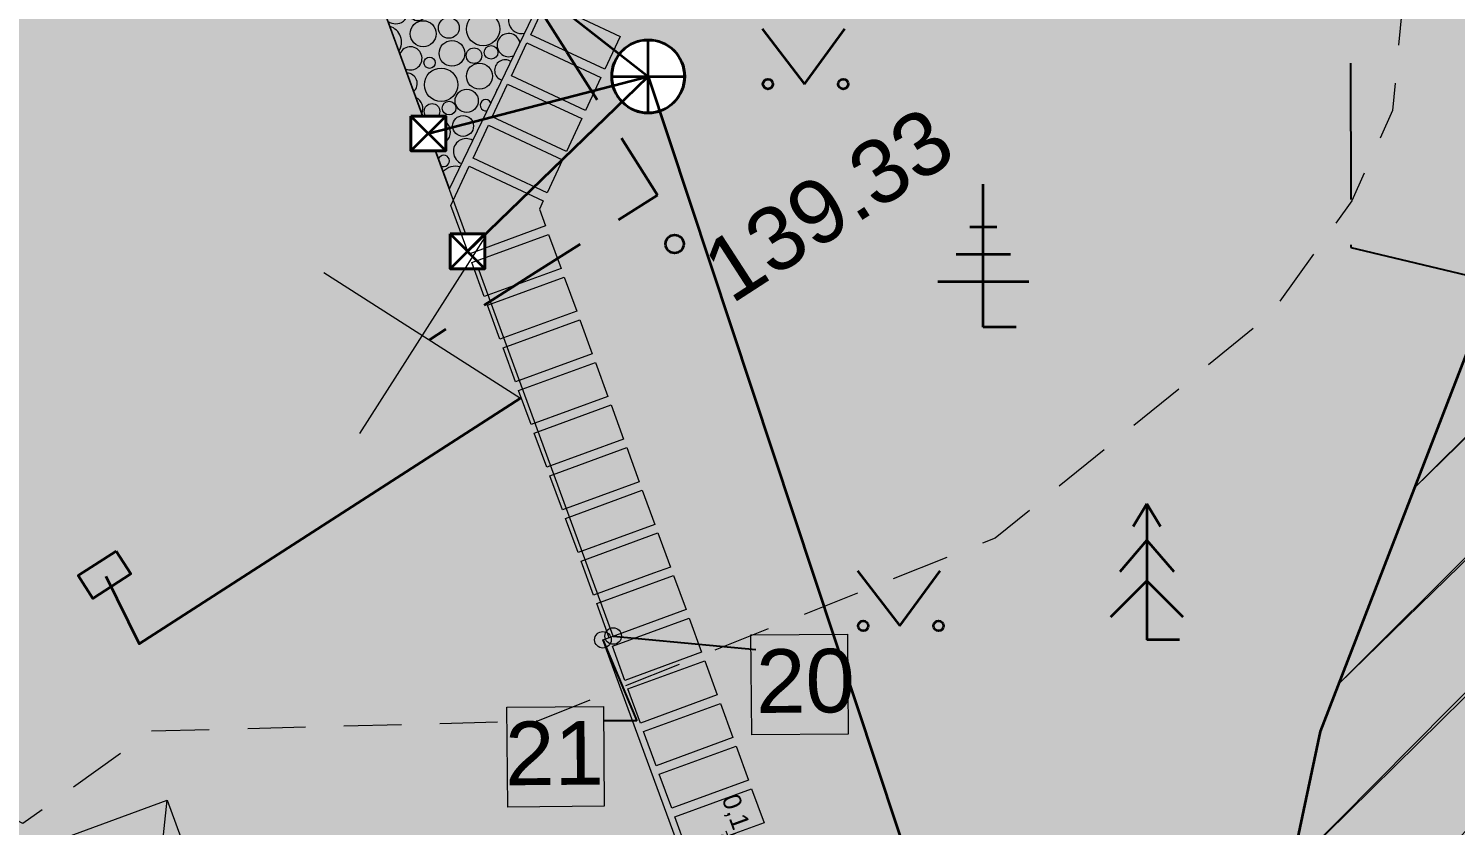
# Model space of a CAD drawing. Header units: millimetres. Extents: x 368386 to 996118, y -334862 to 250838.
# Drawn here: x 776696 to 792402, y -105140 to -96365 of the extents above; entities that cross this region are included whole.
import ezdxf

# ---------------------------------------------------------------- set-up
doc = ezdxf.new("R2010")
doc.units = ezdxf.units.MM
doc.header["$MEASUREMENT"] = 0
for name, pattern in [('Katkoviiva', [6000, 3000, -3000]), ('KATUSEALL', [1750, 625, -500, 625, 0]), ('Long Dashed', [1058.3333015441901, 634.9999904632571, -423.333311080933]), ('PINNASTEE', [2000, 1500, -500]), ('Wipeout_Contour', [1000, 0, -1000])]:
    doc.linetypes.add(name, pattern=pattern)
for name, color, linetype, lineweight in [('_ASENDIPLAAN_Pen_No__1', 7, 'Continuous', 13), ('Dimensioning - General_Pen_No__1', 7, 'Continuous', 13), ('New_       asendi fill_Pen_No__1', 7, 'Continuous', 13), ('New_- Hidden_Pen_No__7', 7, 'Continuous', 35), ('New__ASENDIPLAAN_Pen_No__1', 7, 'Continuous', 13), ('New__ASENDIPLAAN_Pen_No__101', 252, 'Continuous', 13), ('New__ASENDIPLAAN_Pen_No__20', 1, 'Continuous', 0), ('New_HALJASTUS#1_Pen_No__7', 7, 'Continuous', 35), ('New_HOONE_Pen_No__7', 7, 'Continuous', 35), ('New_KANAL_ELEMENDID_Pen_No__7', 7, 'Continuous', 35), ('New_Kanal_proj_kinnistu_Pen_No__7', 7, 'Continuous', 35), ('New_Kanal_proj_kinnistu_Pen_No__75', 6, 'Continuous', 20), ('New_korgus-EH2000#1_Pen_No__1', 7, 'Continuous', 13), ('New_korgus-EH2000#1_Pen_No__7', 7, 'Continuous', 35), ('New_PUU_Pen_No__7', 7, 'Continuous', 35), ('New_Sade_rek_Pen_No__84', 114, 'Continuous', 35)]:
    doc.layers.add(name, color=color, linetype=linetype, lineweight=lineweight)
doc.layers.add('Dimensioning - General', color=7, linetype='Continuous')
doc.layers.add('New_KANAL_ELEMENDID', color=7, linetype='Continuous')
for name, color, linetype, lineweight, true_color in [('New_       asendi fill_Pen_No__149', 7, 'Continuous', 25, 0x186722), ('New__ASENDIPLAAN_Pen_No__102', 7, 'Continuous', 13, 0xcccccc), ('New_MPKAABEL_Pen_No__3', 7, 'Continuous', 18, 0xff6600), ('New_TEE#1_Pen_No__162', 7, 'Continuous', 25, 0xaaaaaa)]:
    doc.layers.add(name, color=color, linetype=linetype, lineweight=lineweight, true_color=true_color)
doc.styles.add('GENERATED_STYLE_1', font='')
doc.styles.get('GENERATED_STYLE_1').set_extended_font_data('Arial')
doc.linetypes.add('Sade1', pattern='A,0,[5,TRN_EP_AS-4-01_V01_Abihoone-Asendiplaan1.Shx,S=13.49206349206349,R=0,X=0,Y=0],-2600,0', length=2600)
doc.dimstyles.new('GENERATED_STYLE__2', dxfattribs={"dimtxt": 200, "dimasz": 95, "dimexe": 0.18, "dimexo": 0.0625, "dimgap": 0, "dimtad": 1, "dimdec": 1, "dimlfac": 0.001, "dimzin": 0, "dimdsep": 46, "dimtxsty": 'GENERATED_STYLE_1', "dimblk": 'ARROWHEAD_2', "dimblk1": 'ARROWHEAD_2', "dimblk2": 'ARROWHEAD_2', "dimcen": 0.09, "dimse1": 1, "dimse2": 1, "dimclrd": 7, "dimclre": 7, "dimclrt": 7, "dimadec": 0, "dimazin": 0, "dimtfac": 1, "dimtdec": 4, "dimtmove": 0, "dimatfit": 3, "dimfxl": 0, "dimtolj": 1, "dimtzin": 0, "dimarcsym": 0})
doc.dimstyles.new('GENERATED_STYLE__6', dxfattribs={"dimtxt": 0.18, "dimasz": 364.8, "dimexe": 0.18, "dimexo": 0.0625, "dimgap": 0, "dimtad": 0, "dimtih": 1, "dimtoh": 1, "dimdec": 4, "dimzin": 0, "dimdsep": 46, "dimcen": 0.09, "dimadec": 0, "dimazin": 0, "dimtfac": 1, "dimtdec": 4, "dimtmove": 0, "dimatfit": 3, "dimldrblk": 'ARROWHEAD_1', "dimfxl": 0, "dimtolj": 1, "dimtzin": 0, "dimarcsym": 0})

# ---------------------------------------------------------------- blocks, each defined once
blk = doc.blocks.new('*X3')
at = {"layer": 'New__ASENDIPLAAN_Pen_No__102', "color": 254, "linetype": 'Continuous', "lineweight": 13, "true_color": 0xcccccc}
for centre, radius in [((783349.9574731089, -93355.3304014784), 143.1180751662924), ((782585.4624067738, -93717.50330423159), 141.9270579950793), ((783209.6145763206, -93626.67688313393), 127.6545929919199), ((782128.3015634874, -93772.66068133347), 127.6545929919199), ((782338.8076230362, -93821.19645795718), 62.02898257432734), ((782828.0912283697, -93742.5911913926), 85.76535262125023), ((783016.4283142838, -93706.43015406498), 75.22119029516085), ((781257.4946102031, -93967.18025615672), 62.02898257432734), ((781746.7782155365, -93888.57498959213), 85.76535262125023), ((781935.1153014506, -93852.41395226451), 75.22119029516085), ((782466.0394244121, -94063.31813091166), 183.6383285639169), ((782887.8614526787, -93968.65809113934), 143.1180751662924), ((783169.8343758661, -93903.89520657896), 115.0662951452122), ((781384.7264115788, -94209.3019291112), 183.6383285639169), ((781806.5484398454, -94114.64188933888), 143.1180751662924), ((782088.5213630329, -94049.8790047785), 115.0662951452122), ((780725.2354270122, -94260.62568753841), 143.1180751662924), ((781007.2083501996, -94195.86280297804), 115.0662951452122), ((782123.3663863435, -94330.83099389254), 141.9270579950793), ((782747.5185558903, -94240.00457279486), 127.6545929919199), ((782958.0246154391, -94288.54034941859), 62.02898257432734), ((781042.0533735103, -94476.81479209207), 141.9270579950793), ((781473.0192810204, -94465.74164192544), 75.22119029516085), ((781666.2055430571, -94385.9883709944), 127.6545929919199), ((781876.711602606, -94434.52414761813), 62.02898257432734), ((782365.9952079395, -94355.91888105353), 85.76535262125023), ((782554.3322938536, -94319.7578437259), 75.22119029516085), ((780391.7062681871, -94611.72544012498), 75.22119029516085), ((780584.8925302239, -94531.97216919393), 127.6545929919199), ((780795.3985897728, -94580.50794581766), 62.02898257432734), ((781284.6821951063, -94501.90267925306), 85.76535262125023), ((781626.4253426028, -94663.20669443942), 115.0662951452122), ((782003.9434039819, -94676.6458205726), 183.6383285639169), ((782425.7654322485, -94581.98578080026), 143.1180751662924), ((782707.7383554359, -94517.22289623988), 115.0662951452122), ((780203.369182273, -94647.8864774526), 85.76535262125023), ((780545.1123297695, -94809.19049263897), 115.0662951452122), ((780922.6303911487, -94822.62961877213), 183.6383285639169), ((781344.4524194152, -94727.9695789998), 143.1180751662924), ((782742.5833787465, -94798.17488535392), 141.9270579950793), ((781661.2703659133, -94944.15868355345), 141.9270579950793), ((782092.2362734234, -94933.08553338682), 75.22119029516085), ((782285.4225354602, -94853.33226245578), 127.6545929919199), ((782495.928595009, -94901.8680390795), 62.02898257432734), ((780579.95735308, -95090.14248175299), 141.9270579950793), ((781010.9232605902, -95079.06933158636), 75.22119029516085), ((781204.109522627, -94999.31606065531), 127.6545929919199), ((781414.6155821758, -95047.85183727904), 62.02898257432734), ((781903.8991875093, -94969.24657071444), 85.76535262125023), ((782245.6423350057, -95130.55058590083), 115.0662951452122), ((780333.3025693425, -95193.83563547858), 62.02898257432734), ((780822.5861746761, -95115.23036891398), 85.76535262125023), ((781164.3293221724, -95276.53438410036), 115.0662951452122), ((781541.8473835516, -95289.97351023353), 183.6383285639169), ((781963.6694118181, -95195.31347046119), 143.1180751662924), ((780882.3563989849, -95341.29726866072), 143.1180751662924), ((782280.4873583162, -95411.50257501485), 141.9270579950793), ((780742.0135021966, -95612.64375031625), 127.6545929919199), ((781199.1743454831, -95557.48637321439), 141.9270579950793), ((781630.1402529931, -95546.41322304777), 75.22119029516085), ((781823.3265150299, -95466.65995211671), 127.6545929919199), ((782033.8325745787, -95515.19572874044), 62.02898257432734), ((782523.1161799122, -95436.59046217584), 85.76535262125023), ((780548.8272401599, -95692.3970212473), 75.22119029516085), ((780952.5195617455, -95661.17952693997), 62.02898257432734), ((781441.803167079, -95582.57426037538), 85.76535262125023), ((781783.5463145754, -95743.87827556176), 115.0662951452122), ((782161.0643759546, -95757.31740169492), 183.6383285639169), ((780702.2333017421, -95889.8620737613), 115.0662951452122), ((781079.7513631213, -95903.30119989446), 183.6383285639169), ((781501.5733913878, -95808.64116012212), 143.1180751662924), ((781361.2304945996, -96079.98764177765), 127.6545929919199), ((781818.391337886, -96024.83026467578), 141.9270579950793), ((782061.0201594819, -96049.91815183678), 85.76535262125023), ((782249.357245396, -96013.75711450916), 75.22119029516085), ((780979.7071466487, -96195.90195003632), 85.76535262125023), ((781168.0442325628, -96159.7409127087), 75.22119029516085), ((781571.7365541484, -96128.52341840137), 62.02898257432734), ((781321.4502941452, -96357.20596522267), 115.0662951452122), ((781698.9683555244, -96370.64509135584), 183.6383285639169), ((781039.4773709577, -96421.96884978304), 143.1180751662924), ((781356.2953174558, -96638.15795433671), 141.9270579950793), ((781598.9241390517, -96663.2458414977), 85.76535262125023), ((781787.2612249658, -96627.08480417008), 75.22119029516085), ((781109.6405337182, -96741.85110806228), 62.02898257432734), ((781658.6943633606, -96889.31274124444), 143.1180751662924), ((781236.872335094, -96983.97278101677), 183.6383285639169), ((781518.3514665723, -97160.65922289997), 127.6545929919199), ((781136.8281186215, -97276.57353115863), 85.76535262125023), ((781325.1652045356, -97240.41249383101), 75.22119029516085), ((781478.5712661179, -97437.877546345), 115.0662951452122)]:
    blk.add_circle(centre, radius, dxfattribs=at)
for centre, radius, start, end in [((783671.7105967508, -93013.349193473), 127.6545929919199, 3.377677862799277, 32.35863227405699), ((783290.1872488, -93129.26350173165), 85.76535262125023, 196.9244916116234, 23.29312851172376), ((783478.524334714, -93093.10246440404), 75.22119029516085, 171.897891575734, 48.31972854757428), ((783671.7105967508, -93013.349193473), 127.6545929919199, 187.8589878492794, 305.1358340579493), ((782928.1354448424, -93449.99044125073), 183.6383285639169, 118.9322558639114, 101.285364259412), ((783047.5584272039, -93104.17561457066), 141.9270579950793, 246.1771081597537, 334.0405119635497), ((783631.9303962964, -93290.56751691803), 115.0662951452122, 50.71480325847715, 257.7987086622928), ((782268.6444602757, -93501.31419967793), 143.1180751662924, 198.9379233510879, 21.27969677225146), ((782550.6173834632, -93436.55131511757), 115.0662951452122, 180.2687798290071, 39.94884029432617), ((781846.8224320092, -93595.97423945027), 183.6383285639169, 216.9520290071355, 3.265591116202184), ((783666.7754196071, -93571.51950603205), 141.9270579950793, 127.2687720445138, 181.2447398762481), ((781504.1493939406, -93863.48710243114), 141.9270579950793, 165.7091786499303, 54.50844147339606), ((783420.1206358694, -93675.21265975764), 62.02898257432734, 9.491888574228067, 299.0216233465713), ((781046.9885506541, -93918.644479533), 127.6545929919199, 211.4920931302655, 8.725526993056842), ((783547.3524372453, -93917.33433271213), 183.6383285639169, 131.3064489603853, 177.2070629603921), ((780665.4652027034, -94034.55878779167), 85.76535262125023, 233.752523653638, 346.4650964697028), ((780853.8022886175, -93998.39775046405), 75.22119029516085, 212.9531950828324, 7.264425040461498), ((783204.6793991767, -94184.847195693), 141.9270579950793, 54.77950925399797, 253.734002666753), ((780303.4133987457, -94355.28572731074), 183.6383285639169, 155.4024686649415, 64.81515145838026), ((779925.8953373665, -94341.84660117757), 115.0662951452122, 297.095936874309, 13.50776560663552), ((783085.2564168151, -94530.66202237306), 183.6383285639169, 70.27750398728006, 238.2360079334821), ((779960.740360677, -94622.79859029161), 141.9270579950793, 323.3835638531385, 76.83405627167512), ((780263.139406582, -94873.95337719933), 143.1180751662924, 233.3145377497721, 166.9030823750441), ((782985.2122003426, -94823.2627725149), 85.76535262125023, 105.2280734818346, 203.2854384389454), ((782623.1603963849, -95143.98971203399), 183.6383285639169, 18.93502510650832, 289.5784868142647), ((780122.7965097937, -95145.29985885485), 127.6545929919199, 345.7088332289935, 54.50878689577794), ((780460.5343707184, -95435.95730843306), 183.6383285639169, 252.5698168397664, 147.6478032850307), ((782711.4532658263, -95400.42942484823), 75.22119029516085, 117.5848157308936, 190.9286961898859), ((782582.8864042211, -95662.65736192258), 143.1180751662924, 88.34901941116841, 220.1644925095923), ((780360.4901542458, -95728.55805857491), 85.76535262125023, 4.623399966105275, 35.59422015866178), ((782442.5435074328, -95934.00384357812), 127.6545929919199, 87.24982728530411, 221.2636846354713), ((780420.2603785547, -95954.62495832166), 143.1180751662924, 336.8616718209438, 63.35594830380355), ((780737.0783250527, -96170.81406287532), 141.9270579950793, 233.1825081718306, 167.0351119529305), ((782120.7903837909, -96275.9850515835), 143.1180751662924, 24.5570025631194, 283.9565093576228), ((780617.6553426911, -96516.62888955537), 183.6383285639169, 327.7320943230386, 72.48552580171597), ((781980.4474870026, -96547.33153323903), 127.6545929919199, 12.70435482963278, 295.8091570911664), ((780899.1344741693, -96693.31533143857), 127.6545929919199, 244.3390938683361, 155.8785262564815), ((781940.6672865481, -96824.54985668407), 115.0662951452122, 56.56473552998736, 251.9487763907786), ((780859.3542737148, -96970.5336548836), 115.0662951452122, 311.0864618950129, 89.13115822981875), ((781975.5123098587, -97105.5018457981), 141.9270579950793, 140.7706679376891, 167.7428439830627), ((780894.1992970255, -97251.48564399764), 141.9270579950793, 337.8640405617843, 62.35357956297886), ((781728.8575261212, -97209.1949995237), 62.02898257432734, 25.15395174408851, 283.3595601766876), ((781196.5983429304, -97502.64043090538), 143.1180751662924, 249.8171140234843, 150.400506101299), ((781856.0893274971, -97451.31667247818), 183.6383285639169, 143.8964419412559, 164.6170699794951), ((781513.4162894285, -97718.82953545904), 141.9270579950793, 59.47669480557929, 249.0368171151808), ((781266.761505691, -97822.52268918463), 62.02898257432734, 238.7327092999065, 161.484910824906), ((781393.9933070668, -98064.6443621391), 183.6383285639169, 73.91328547406377, 137.5734782640153)]:
    blk.add_arc(centre, radius, start, end, dxfattribs=at)
blk = doc.blocks.new('*D9')
at = {"layer": 'Dimensioning - General_Pen_No__1', "color": 7, "linetype": 'Continuous', "lineweight": 13}
for p, q in [((784304.4482240026, -105289.9305221057), (784480.5172853381, -105225.4639754289)), ((784371.4666604537, -105200.2987347719), (784392.4827546703, -105257.6972487673)), ((784463.5790286902, -105270.092890729), (784321.3864806505, -105245.3016068056)), ((784497.9611869178, -105363.996390108), (784355.7686388784, -105339.2051061846)), ((784392.4827546703, -105257.6972487673), (784426.864912898, -105351.6007481463))]:
    blk.add_line(p, q, dxfattribs=at)
at = {"layer": 'Dimensioning - General_Pen_No__1', "color": 7, "lineweight": 13, "insert": (784286.8531238413, -104852.8654188282), "char_height": 200, "attachment_point": 7, "rotation": 290.1098773622091, "style": 'GENERATED_STYLE_1'}
blk.add_mtext('\\A1;{\\pql;\\fArial|b0|i0|c0|p34;0,1}', dxfattribs=at)
blk = doc.blocks.new('ARROWHEAD_2')
at = {"color": 0, "linetype": 'Continuous', "lineweight": 0}
for p, q in [((0, 0), (-1, 0)), ((-0.3781315, -0.655), (0.3781315, 0.655))]:
    blk.add_line(p, q, dxfattribs=at)
blk = doc.blocks.new('ARROWHEAD_1')
at = {"color": 0, "linetype": 'Continuous', "lineweight": 0}
blk.add_line((0, 0), (-1, 0), dxfattribs=at)
blk.add_circle((0, 0), 0.25, dxfattribs=at)

msp = doc.modelspace()

# ---------------------------------------------------------------- hatches: boundary and pattern name
at = {"layer": 'New_       asendi fill_Pen_No__149', "linetype": 'Continuous', "lineweight": 0, "true_color": 0x061908}
h = msp.add_hatch(color=98, dxfattribs=at)
h.paths.add_polyline_path([(802345.6257092145, -38322.05182827363), (677945.6257091912, -100972.0518277148), (697685.6257091819, -113562.0518284972), (725141.8797725517, -157386.0399905721), (747105.6257092238, -214022.0518284599), (773035.6257092752, -233162.0518281246), (849485.6257092285, -225922.0518279011), (847735.6257092286, -145332.0518280502)])
h.paths.add_polyline_path([(757638.7082695107, -147399.2778626392, -0.0006564119768535498), (757597.248581513, -147430.1463600797)], flags=0)
h.paths.add_polyline_path([(781623.1830728371, -112523.2600048446, 0.0599555899640497), (781750.4009111881, -112778.3101978391, 0.7851663409812334), (783932.82217312, -111999.1406781342, 0.05995558996405283), (783869.7476740469, -111721.1899866295, 0.9999999999999997)], flags=0)
at = {"layer": 'New__ASENDIPLAAN_Pen_No__101', "linetype": 'Continuous', "lineweight": 13}
for points in [[(762239.0754608883, -81717.8073883311), (759611.2902526327, -87345.1423710473), (771498.7633813295, -92895.52809366302), (772187.9367185284, -93217.31034374949), (772005.8375157724, -93611.02457804781), (776372.9910122907, -105539.1490006911), (778222.9025688719, -104861.8549487247), (780292.6031712887, -110514.8841639626), (781662.7510877745, -110013.2423255468), (785091.104721607, -108758.0452778976), (783999.186293351, -105775.6589518863), (783017.96607535, -103095.6256405611), (783130.6510432892, -103054.3691497121), (779943.5871292617, -94349.4553874816), (783866.082144405, -92913.3421005852), (784296.5006631002, -91991.61050687227), (779628.7052932576, -89811.91002280374), (779628.5315055992, -89812.2844767407), (777919.3563468233, -89019.03991742754), (777960.7616976176, -88927.05737923353), (777182.1131716396, -88562.8314138184), (774880.2353886385, -87486.08930257098), (774828.5836810434, -87596.69704159074), (770479.4059251536, -85565.77290522489)], [(783718.6851109391, -109260.5188344312), (783855.683524185, -110275.2764226526), (777844.2656786232, -112476.191129196), (770992.4465544535, -93762.71221928744), (760952.1495277428, -89074.22774211716), (761375.0248924212, -88168.64854912083), (772187.9367185284, -93217.31034374949), (772005.8375157723, -93611.02457804765), (776372.9910122914, -105539.149000691), (778222.9025688719, -104861.8549487247), (780292.6031712887, -110514.8841639626)]]:
    msp.add_hatch(color=252, dxfattribs=at).paths.add_polyline_path(points)

# ---------------------------------------------------------------- linework, layer by layer
at = {"layer": '_ASENDIPLAAN_Pen_No__1', "color": 7, "linetype": 'Continuous', "lineweight": 13, "flags": 128}
for points in [[(784647.5828390557, -103042.1585516349), (785709.9584212789, -103033.6069204556), (785718.812705231, -104133.5812845913), (784656.4371230077, -104142.1329157706)], [(781961.4978185049, -103838.0487527038), (783023.8734007281, -103829.4971215241), (783032.7276846806, -104929.4714856598), (781970.3521024573, -104938.0231168395)]]:
    msp.add_lwpolyline(points, close=True, dxfattribs=at)
at = {"layer": 'New_       asendi fill_Pen_No__1', "color": 7, "linetype": 'Continuous', "lineweight": 13, "flags": 128}
for points in [[(782180.7285208516, -96522.86718639125), (782996.367860813, -96903.68955561904), (782827.1441001534, -97266.1303353718), (782011.5047601917, -96885.30796614419)], [(781969.1988200269, -96975.91816108221), (782784.8381599885, -97356.74053030988), (782615.6143993287, -97719.18131006291), (781799.9750593669, -97338.35894083524)], [(781757.6691192024, -97428.96913577306), (782573.3084591641, -97809.79150500071), (782404.0846985042, -98172.23228475374), (781588.4453585425, -97791.40991552608)], [(781746.4681557945, -99411.01090566687), (782591.7525998424, -99101.51548009814), (782729.2812327531, -99477.12947761317), (781883.9967887051, -99786.6249031823)], [(781918.3789469332, -99880.52840256094), (782763.6633909809, -99571.03297699212), (782901.1920238915, -99946.64697450738), (782055.9075798434, -100256.1424000763)], [(782090.2897380715, -100350.0458994553), (782935.5741821192, -100040.5504738863), (783073.1028150299, -100416.1644714017), (782227.818370982, -100725.6598969706)], [(782262.2005292097, -100819.5633963493), (783107.4849732575, -100510.0679707805), (783245.0136061683, -100885.6819682956), (782399.7291621203, -101195.1773938647)], [(782434.1113203483, -101289.0808932433), (783279.3957643961, -100979.5854676745), (783416.9243973066, -101355.1994651898), (782571.6399532586, -101664.6948907587)], [(782606.0221114868, -101758.5983901377), (783451.3065555344, -101449.1029645687), (783588.835188445, -101824.7169620841), (782743.5507443971, -102134.212387653)], [(782777.932902625, -102228.1158870316), (783623.2173466728, -101918.6204614629), (783760.7459795835, -102294.2344589779), (783575.356831047, -102362.1134952316), (782915.4615355354, -102603.7298845471)], [(782949.8436937636, -102697.6333839257), (783795.1281378113, -102388.1379583569), (783932.6567707218, -102763.7519558722), (783087.3723266737, -103073.2473814411)], [(783121.7544849019, -103167.1508808201), (783967.0389289496, -102857.6554552511), (784104.5675618602, -103233.2694527665), (783259.2831178122, -103542.7648783354)], [(783293.6652760401, -103636.668377714), (784138.9497200879, -103327.1729521453), (784276.4783529986, -103702.7869496603), (783431.1939089505, -104012.2823752294)], [(783465.5760671787, -104106.1858746081), (784310.8605112265, -103796.6904490393), (784448.3891441369, -104172.3044465545), (783603.104700089, -104481.7998721235)], [(783637.486858317, -104575.7033715024), (784482.7713023648, -104266.2079459335), (784620.2999352755, -104641.8219434489), (783775.0154912275, -104951.3173690178)], [(783809.3976494552, -105045.2208683964), (784654.6820935031, -104735.7254428277), (784792.2107264139, -105111.3394403427), (783946.9262823658, -105420.8348659118)]]:
    msp.add_lwpolyline(points, close=True, dxfattribs=at)
at = {"layer": 'New_- Hidden_Pen_No__7', "color": 7, "linetype": 'Continuous', "lineweight": 35, "flags": 128}
msp.add_lwpolyline([(777546.6257092154, -102394.0518279682), (777913.5115866626, -103140.5419963534), (782109.1183551431, -100434.246666276)], dxfattribs=at)
msp.add_lwpolyline([(777661.2102183823, -102118.3079513843), (777823.1100527879, -102370.8716933737), (777402.1704831936, -102640.7047505612), (777240.270648788, -102388.1410085718)], close=True, dxfattribs=at)
at = {"layer": 'New__ASENDIPLAAN_Pen_No__1', "color": 7, "linetype": 'Katkoviiva', "lineweight": 13}
msp.add_line((777500.4631429479, -111537.2081549025), (778222.9025688719, -104861.8549487247), dxfattribs=at)
at = {"layer": 'New__ASENDIPLAAN_Pen_No__1', "color": 7, "linetype": 'Continuous', "lineweight": 13, "flags": 128}
for points in [[(762239.0754608883, -81717.8073883311), (759611.2902526327, -87345.1423710473), (771498.7633813295, -92895.52809366302), (772187.9367185284, -93217.31034374949), (772005.8375157724, -93611.02457804781), (776372.9910122907, -105539.1490006911), (778222.9025688719, -104861.8549487247), (780292.6031712887, -110514.8841639626), (781662.7510877745, -110013.2423255468), (785091.104721607, -108758.0452778976), (783999.186293351, -105775.6589518863), (783017.96607535, -103095.6256405611), (783130.6510432892, -103054.3691497121), (779943.5871292617, -94349.4553874816), (783866.082144405, -92913.3421005852), (784296.5006631002, -91991.61050687227), (779628.7052932576, -89811.91002280374), (779628.5315055992, -89812.2844767407), (777919.3563468233, -89019.03991742754), (777960.7616976176, -88927.05737923353), (777182.1131716396, -88562.8314138184), (774880.2353886385, -87486.08930257098), (774828.5836810434, -87596.69704159074), (770479.4059251536, -85565.77290522489)], [(783718.6851109391, -109260.5188344312), (783855.683524185, -110275.2764226526), (777844.2656786232, -112476.191129196), (770992.4465544535, -93762.71221928744), (760952.1495277428, -89074.22774211716), (761375.0248924212, -88168.64854912083), (772187.9367185284, -93217.31034374949), (772005.8375157723, -93611.02457804765), (776372.9910122914, -105539.149000691), (778222.9025688719, -104861.8549487247), (780292.6031712887, -110514.8841639626)], [(779943.5871292617, -94349.4553874816), (781327.9673720433, -98130.65054158807), (783838.9499405967, -92923.27580814679)]]:
    msp.add_lwpolyline(points, close=True, dxfattribs=at)
at = {"layer": 'New_HALJASTUS#1_Pen_No__7', "color": 7, "linetype": 'Continuous', "lineweight": 35}
for p, q in [((784771.8517511927, -96369.24598041276), (785235.2565308644, -96975.95226533065)), ((785235.2565308644, -96975.95226533065), (785680.8380497929, -96369.24598041276)), ((785820.8920051653, -102335.6624213169), (786284.296784837, -102942.3687062348)), ((786284.296784837, -102942.3687062348), (786729.8783037656, -102335.6624213169))]:
    msp.add_line(p, q, dxfattribs=at)
for centre in [(784834.2331639102, -96975.95226533065), (785663.0147890497, -96975.95226533065), (785883.2734178829, -102942.3687062348), (786712.0550430224, -102942.3687062348)]:
    msp.add_circle(centre, 55.00591521184057, dxfattribs=at)
at = {"layer": 'New_korgus-EH2000#1_Pen_No__7', "color": 7, "linetype": 'Continuous', "lineweight": 35}
msp.add_circle((783806.6257092247, -98737.05182831088), 99.99999997671694, dxfattribs=at)
at = {"layer": 'New_PUU_Pen_No__7', "color": 7, "linetype": 'Continuous', "lineweight": 35}
for p, q in [((787204.6257092694, -99653.05182851205), (787204.6257092694, -98078.05182832578)), ((787354.6257092927, -98553.05182888458), (787054.6257092461, -98553.05182888458)), ((787504.625709316, -98853.05182869831), (786904.6257092229, -98853.05182869831)), ((787704.6257092694, -99153.05182851205), (786704.6257092694, -99153.05182851205)), ((787564.6257092555, -99653.05182851205), (787204.6257092694, -99653.05182851205)), ((789005.6257092471, -101597.0518277148), (788855.6257092238, -101847.0518277148)), ((789155.6257092704, -101847.0518277148), (789005.6257092471, -101597.0518277148)), ((789005.6257092471, -101597.0518277148), (789005.6257092471, -103097.0518277148)), ((789005.6257092471, -101997.0518280874), (788705.6257092005, -102347.0518277148)), ((789305.6257092936, -102347.0518277148), (789005.6257092471, -101997.0518280874)), ((789005.6257092471, -102447.0518273423), (788605.6257092238, -102847.0518277148)), ((789405.6257092704, -102847.0518277148), (789005.6257092471, -102447.0518273423)), ((789365.6257092331, -103097.0518277148), (789005.6257092471, -103097.0518277148))]:
    msp.add_line(p, q, dxfattribs=at)

# ---------------------------------------------------------------- block references
at = {"layer": 'New__ASENDIPLAAN_Pen_No__102', "color": 254, "linetype": 'Continuous', "lineweight": 13, "true_color": 0xcccccc}
msp.add_blockref('*X3', (0, 0), dxfattribs=at)

# ---------------------------------------------------------------- texts
at = {"layer": '_ASENDIPLAAN_Pen_No__1', "color": 7, "linetype": 'Continuous', "lineweight": 13, "char_height": 700.0000000000002, "style": 'GENERATED_STYLE_1'}
for s, insert, attachment_point, rotation in [('\\A1;{\\pql;\\fArial|b0|i0|c0|p34;20}', (784700.4790512405, -103201.7379451558), 1, 0.46119451589819327), ('\\A1;{\\pqr;\\fArial|b0|i0|c0|p34;2\\fArial|b0|i0|c0|p34;1}', (783025.1612848677, -103989.4919381728), 3, 0.4611945159173785)]:
    msp.add_mtext(s, dxfattribs=dict(at, insert=insert, attachment_point=attachment_point, rotation=rotation))
at = {"layer": 'New_korgus-EH2000#1_Pen_No__1', "color": 7, "linetype": 'Continuous', "lineweight": 13, "insert": (783822.4759725819, -98967.36382112726), "char_height": 700.0000000000001, "attachment_point": 1, "rotation": 32.93443645290159, "style": 'GENERATED_STYLE_1'}
msp.add_mtext('\\A1;{\\pql;\\fArial|b0|i0|c0|p34; 139.33 }', dxfattribs=at)

# ---------------------------------------------------------------- dimensions: what is measured, and where the dimension line sits
at = {"layer": 'Dimensioning - General', "color": 7, "linetype": 'Continuous', "lineweight": 13}
dim = msp.add_linear_dim(base=(784426.864912898, -105351.6007481463), p1=(784792.2107264139, -105111.3394403427), p2=(784826.5928846416, -105205.2429397217), angle=290.1098773622091, dimstyle='GENERATED_STYLE__2', dxfattribs=at)
dim.commit()
dim.dimension.update_dxf_attribs({"geometry": '*D9', "text_midpoint": (784443.8581965996, -104990.8243485975), "dimtype": 160, "text_rotation": 290.1098773622091})

# ---------------------------------------------------------------- leaders
at = {"layer": '_ASENDIPLAAN_Pen_No__1', "color": 7, "linetype": 'Continuous', "lineweight": 13, "annotation_type": 0, "has_hookline": 1}
for points, hookline_direction, text_width, horizontal_direction in [([(783017.9660753497, -103095.6256405612), (783389.9494668266, -103986.5555623345), (783025.1612848677, -103989.4919381728)], 1, 878.5000000000002, (0.9999676040542158, 0.008049275872471687, 0)), ([(783130.6510432892, -103054.3691497121), (784700.4790512405, -103201.7379451558)], 0, 1010.8, (0.9999676040542185, 0.008049275872136852, 0))]:
    msp.add_leader(points, dimstyle='GENERATED_STYLE__6', dxfattribs=dict(at, hookline_direction=hookline_direction, text_width=text_width, horizontal_direction=horizontal_direction))

# ---------------------------------------------------------------- next in the draw order: wipeouts: each hides what was drawn before it
at = {"color": 254, "linetype": 'Wipeout_Contour', "lineweight": 0, "ltscale": 25263497.46865595}
msp.add_wipeout([(783916.0073338385, -96852.4954593862), (783900.6355581182, -96775.2163247327), (783870.4827355064, -96702.42097183416), (783826.707621974, -96636.90688415716), (783770.9924706101, -96581.191733026), (783705.4783833987, -96537.41661972651), (783632.6830300345, -96507.26379688183), (783555.4038951482, -96491.8920206959), (783476.6107724822, -96491.8920206959), (783399.3316375959, -96507.26379688183), (783326.5362842317, -96537.41661972651), (783261.0221970204, -96581.191733026), (783205.3070456564, -96636.90688415716), (783161.531932124, -96702.42097183416), (783131.3791095122, -96775.2163247327), (783116.0073337919, -96852.4954593862), (783116.0073337919, -96931.28858275065), (783131.3791095122, -97008.56771740416), (783161.531932124, -97081.3630703027), (783205.3070456564, -97146.8771579797), (783261.0221970204, -97202.59230911086), (783326.5362842317, -97246.36742241035), (783399.3316375959, -97276.52024525503), (783476.6107724822, -97291.89202144096), (783555.4038951482, -97291.89202144096), (783632.6830300345, -97276.52024525503), (783705.4783833987, -97246.36742241035), (783770.9924706101, -97202.59230911086), (783826.707621974, -97146.8771579797), (783870.4827355064, -97081.3630703027), (783900.6355581182, -97008.56771740416), (783916.0073338385, -96931.28858275065)], dxfattribs=at).dxf.layer = 'New_KANAL_ELEMENDID'
at = {"color": 254, "linetype": 'Wipeout_Contour', "lineweight": 0, "ltscale": 3148641.813858916}
msp.add_wipeout([(780904.3942574022, -97329.50722380826), (780904.3942574022, -97712.96227491746), (781287.8493092099, -97712.96227491746), (781287.8493092099, -97329.50722380826)], dxfattribs=at).dxf.layer = 'New_KANAL_ELEMENDID'
at = {"color": 254, "linetype": 'Wipeout_Contour', "lineweight": 0, "ltscale": 3151003.138037947}
msp.add_wipeout([(781336.3213051885, -98627.15011510352), (781336.3213051885, -99010.60516621271), (781719.7763569962, -99010.60516621271), (781719.7763569962, -98627.15011510352)], dxfattribs=at).dxf.layer = 'New_KANAL_ELEMENDID'

# ---------------------------------------------------------------- next in the draw order: hatches: boundary and pattern name
at = {"layer": 'New_Kanal_proj_kinnistu_Pen_No__75', "linetype": 'Continuous', "lineweight": 20}
h = msp.add_hatch(dxfattribs=at)
h.set_pattern_fill('JIS_LC_20_0001', color=6, style=0, pattern_type=2)
h.set_pattern_definition([(45, (-640525210.1040568, -6432847529.913312), (-707.1067811865477, 707.1067811865477), []), (45, (-640525190.1040568, -6432847529.913312), (-707.1067811865477, 707.1067811865477), [])])
h.paths.add_polyline_path([(828012.823012828, -100795.2954084734), (812637.8626403707, -71463.95242634512), (808033.9408392861, -74275.3324718336), (813845.9541281295, -88063.57640727708), (798437.4965517159, -91084.89229671011), (795197.261066463, -93029.41064956883), (790915.0717092521, -104103.9324053685), (789203.4379178035, -112199.5449108193), (790458.6368200212, -117957.6920545782), (786065.4406620265, -119325.9644950862), (782984.4943176099, -116817.4638846079), (771003.0498918454, -120067.1117822761), (769576.6903702711, -111344.3741244386), (766723.963441847, -112028.5110264207), (762728.9171956322, -108258.7016564916), (745099.0777096554, -100277.1112858439), (743276.9772676361, -100858.1137466366), (742307.0526352926, -103423.6247423227), (742763.4875245235, -104962.931066298), (745673.2693069457, -105076.9545654888), (747955.4476956214, -106502.2373912046), (755087.2610741603, -114141.759993055), (758399.6164812084, -125902.6605547527), (762792.812639203, -128069.0920320461), (765417.320151751, -131375.7503158535), (771921.5340791811, -133143.1022747541), (774032.5518486166, -130463.5691433335), (777341.7097235174, -126244.7283244813), (786926.8660527264, -125674.61492169), (800512.552927768, -119666.0535507957), (796062.3019156588, -112482.623581321), (798287.4293930904, -109803.0890864442)])

# ---------------------------------------------------------------- next in the draw order: linework, layer by layer
at = {"layer": 'New_       asendi fill_Pen_No__1', "color": 7, "linetype": 'Continuous', "lineweight": 13, "flags": 128}
for points in [[(782392.2582216759, -96069.81621170054), (783207.8975616376, -96450.6385809282), (783038.6738009776, -96813.07936068122), (782223.034461016, -96432.25699145356)], [(781546.1394183779, -97882.0201104643), (782361.7787583396, -98262.84247969216), (782318.565649635, -98355.3956338908), (782385.4596504765, -98538.09448382529), (781540.1752064284, -98847.58990939436), (781344.64785002, -98313.571571468)], [(781574.5573646564, -98941.49340877292), (782419.8418087041, -98631.99798320394), (782557.3704416147, -99007.61198071933), (781712.0859975668, -99317.10740628821)]]:
    msp.add_lwpolyline(points, close=True, dxfattribs=at)
at = {"layer": 'New__ASENDIPLAAN_Pen_No__20', "color": 1, "linetype": 'Continuous', "lineweight": 0}
for p, q in [((781718.7916171132, -98661.89216998132), (780336.7638588488, -100824.5734043057)), ((779946.437120819, -99052.21890801105), (782109.1183551431, -100434.246666276))]:
    msp.add_line(p, q, dxfattribs=at)
at = {"layer": 'New_HOONE_Pen_No__7', "color": 7, "linetype": 'KATUSEALL', "lineweight": 35, "flags": 128}
msp.add_lwpolyline([(777517.625709235, -91097.05182771484), (778659.6286797973, -90373.47504730622), (783619.1711308744, -98200.99572046945), (781109.625709181, -99791.05182784895)], dxfattribs=at)
at = {"layer": 'New_KANAL_ELEMENDID_Pen_No__7', "color": 7, "linetype": 'Continuous', "lineweight": 35}
for p, q in [((783516.0073338152, -97291.89202144096), (783516.0073338152, -96491.8920206959)), ((783116.0073337919, -96891.89202106843), (783916.0073338385, -96891.89202106843)), ((780904.3942574022, -97329.50722380826), (781287.8493092099, -97329.50722380826)), ((780904.3942574022, -97712.96227491746), (780904.3942574022, -97329.50722380826)), ((780904.3942574022, -97329.50722380826), (781287.8493092099, -97712.96227491746)), ((781287.8493092099, -97329.50722380826), (780904.3942574022, -97712.96227491746)), ((781287.8493092099, -97329.50722380826), (781287.8493092099, -97712.96227491746)), ((781096.121783306, -97521.23474936286), (781096.1717833375, -97521.23474936286)), ((781287.8493092099, -97712.96227491746), (780904.3942574022, -97712.96227491746)), ((781336.3213051885, -98627.15011510352), (781719.7763569962, -98627.15011510352)), ((781336.3213051885, -99010.60516621271), (781336.3213051885, -98627.15011510352)), ((781336.3213051885, -98627.15011510352), (781719.7763569962, -99010.60516621271)), ((781719.7763569962, -98627.15011510352), (781336.3213051885, -99010.60516621271)), ((781719.7763569962, -98627.15011510352), (781719.7763569962, -99010.60516621271)), ((781528.0488310923, -98818.87764065812), (781528.0988311238, -98818.87764065812)), ((781719.7763569962, -99010.60516621271), (781336.3213051885, -99010.60516621271))]:
    msp.add_line(p, q, dxfattribs=at)
at = {"layer": 'New_KANAL_ELEMENDID_Pen_No__7', "color": 7, "linetype": 'Continuous', "lineweight": 35, "flags": 128}
for points in [[(783916.0073338385, -96852.4954593862), (783900.6355581182, -96775.2163247327), (783870.4827355064, -96702.42097183416), (783826.707621974, -96636.90688415716), (783770.9924706101, -96581.191733026), (783705.4783833987, -96537.41661972651), (783632.6830300345, -96507.26379688183), (783555.4038951482, -96491.8920206959), (783476.6107724822, -96491.8920206959), (783399.3316375959, -96507.26379688183), (783326.5362842317, -96537.41661972651), (783261.0221970204, -96581.191733026), (783205.3070456564, -96636.90688415716), (783161.531932124, -96702.42097183416), (783131.3791095122, -96775.2163247327), (783116.0073337919, -96852.4954593862), (783116.0073337919, -96931.28858275065), (783131.3791095122, -97008.56771740416), (783161.531932124, -97081.3630703027), (783205.3070456564, -97146.8771579797), (783261.0221970204, -97202.59230911086), (783326.5362842317, -97246.36742241035), (783399.3316375959, -97276.52024525503), (783476.6107724822, -97291.89202144096), (783555.4038951482, -97291.89202144096), (783632.6830300345, -97276.52024525503), (783705.4783833987, -97246.36742241035), (783770.9924706101, -97202.59230911086), (783826.707621974, -97146.8771579797), (783870.4827355064, -97081.3630703027), (783900.6355581182, -97008.56771740416), (783916.0073338385, -96931.28858275065)], [(780904.3942574022, -97329.50722380826), (780904.3942574022, -97712.96227491746), (781287.8493092099, -97712.96227491746), (781287.8493092099, -97329.50722380826)], [(781336.3213051885, -98627.15011510352), (781336.3213051885, -99010.60516621271), (781719.7763569962, -99010.60516621271), (781719.7763569962, -98627.15011510352)]]:
    msp.add_lwpolyline(points, close=True, dxfattribs=at)
at = {"layer": 'New_KANAL_ELEMENDID_Pen_No__7', "color": 7, "linetype": 'Continuous', "lineweight": 35}
msp.add_circle((783516.0073338152, -96891.89202106843), 401.9354289630428, dxfattribs=at)
at = {"layer": 'New_Kanal_proj_kinnistu_Pen_No__7', "color": 7, "linetype": 'Continuous', "lineweight": 35, "flags": 128}
msp.add_lwpolyline([(758399.6164812084, -125902.6605547527), (755087.2610741603, -114141.759993055), (747955.4476956214, -106502.2373912046), (745673.2693069457, -105076.9545654888), (742763.4875245235, -104962.931066298), (742307.0526352926, -103423.6247423227), (743276.9772676361, -100858.1137466366), (745099.0777096554, -100277.1112858439), (762728.9171956322, -108258.7016564916), (766723.963441847, -112028.5110264207), (769576.6903702711, -111344.3741244386), (771003.0498918454, -120067.1117822761), (782984.4943176099, -116817.4638846079), (786065.4406620265, -119325.9644950862), (790458.6368200212, -117957.6920545782), (789203.4379178035, -112199.5449108193), (790915.0717092521, -104103.9324053685), (795197.261066463, -93029.41064956883), (798437.4965517159, -91084.89229671011), (813845.9541281295, -88063.57640727708)], dxfattribs=at)
at = {"layer": 'New_Kanal_proj_kinnistu_Pen_No__75', "color": 6, "linetype": 'Continuous', "lineweight": 20, "flags": 128}
msp.add_lwpolyline([(758399.6164812084, -125902.6605547527), (755087.2610741603, -114141.759993055), (747955.4476956214, -106502.2373912046), (745673.2693069457, -105076.9545654888), (742763.4875245235, -104962.931066298), (742307.0526352926, -103423.6247423227), (743276.9772676361, -100858.1137466366), (745099.0777096554, -100277.1112858439), (762728.9171956322, -108258.7016564916), (766723.963441847, -112028.5110264207), (769576.6903702711, -111344.3741244386), (771003.0498918454, -120067.1117822761), (782984.4943176099, -116817.4638846079), (786065.4406620265, -119325.9644950862), (790458.6368200212, -117957.6920545782), (789203.4379178035, -112199.5449108193), (790915.0717092521, -104103.9324053685), (795197.261066463, -93029.41064956883), (798437.4965517159, -91084.89229671011), (813845.9541281295, -88063.57640727708)], dxfattribs=at)
at = {"layer": 'New_MPKAABEL_Pen_No__3', "color": 30, "linetype": 'Long Dashed', "lineweight": 18, "true_color": 0xff6600, "flags": 128}
msp.add_lwpolyline([(765889.6257092089, -55326.05182799796), (765680.6257091772, -56409.0518285642), (766934.6257092508, -58062.05182849715), (768048.625709194, -60303.05182795326), (771281.6257092014, -63763.051827916), (778151.6257091968, -70405.05182790855), (783794.6257092368, -77300.05182839284), (789085.6257092052, -84299.05182822893), (792050.6257091726, -93588.05182810227), (791709.6257092741, -97267.05182857165), (791260.6257092517, -98263.051827916), (790351.6257092666, -99526.05182818422), (787334.6257092741, -101977.0518285344), (782298.4881761328, -103990.9541471983), (778049.6257092415, -104103.051827767), (776632.6257092257, -105120.0518277595), (775893.625709166, -104726.0518283705), (774727.6257091977, -103563.0518277297)], dxfattribs=at)
at = {"layer": 'New_Sade_rek_Pen_No__84', "color": 114, "linetype": 'Sade1', "lineweight": 35}
for points in [[(780081.0847440112, -94203.79377576808), (783516.0073338152, -96891.89202106843)], [(781096.121783306, -97521.23474936286), (783516.0073338152, -96891.89202106843)], [(781528.0488310923, -98818.87764065812), (783516.0073338152, -96891.89202106843)], [(783516.0073338152, -96891.89202106843), (787402.7436832507, -108616.5926135267)]]:
    msp.add_lwpolyline(points, dxfattribs=at)
at = {"layer": 'New_TEE#1_Pen_No__162', "color": 253, "linetype": 'PINNASTEE', "lineweight": 25, "true_color": 0xaaaaaa, "flags": 128}
msp.add_lwpolyline([(794045.6257091679, -99439.05182789365), (792927.6257092676, -86931.051828445), (787942.6257092815, -79094.05182815442), (775725.6257092191, -64608.05182858655), (766962.6257091837, -61354.0518279309), (756948.6257092173, -63398.05182862381), (746010.6257092517, -68983.05182858655), (731032.6257092489, -76593.05182799051), (718023.6257091707, -83834.05182837794), (709565.6257091865, -93385.05182835559), (711080.6257092005, -94383.05182895908), (718886.6257091828, -85752.0518279756), (732061.6257092294, -78226.05182837049), (745894.6257092135, -71247.05182808737), (757719.625709167, -65248.05182825128), (766558.6257092033, -63378.05182813952), (774741.6257092806, -66781.05182807246), (784795.6257091679, -78987.05182831088), (791230.6257092238, -88015.05182824383), (791250.6257092424, -98776.05182818422)], close=True, dxfattribs=at)

doc.saveas('drawing.dxf')
